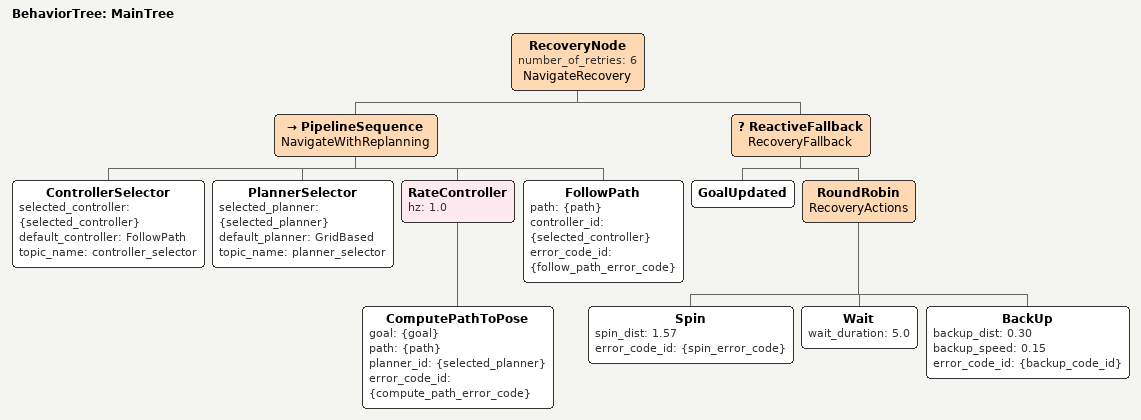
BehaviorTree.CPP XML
<root BTCPP_format="4" main_tree_to_execute="MainTree">
  <BehaviorTree ID="MainTree">
    <RecoveryNode number_of_retries="6" name="NavigateRecovery">
      <PipelineSequence name="NavigateWithReplanning">
        <ControllerSelector selected_controller="{selected_controller}" default_controller="FollowPath" topic_name="controller_selector"/>
        <PlannerSelector selected_planner="{selected_planner}" default_planner="GridBased" topic_name="planner_selector"/>
        <RateController hz="1.0">
          <ComputePathToPose goal="{goal}" path="{path}" planner_id="{selected_planner}" error_code_id="{compute_path_error_code}"/>
        </RateController>
        <FollowPath path="{path}" controller_id="{selected_controller}" error_code_id="{follow_path_error_code}"/>
      </PipelineSequence>
      <ReactiveFallback name="RecoveryFallback">
        <GoalUpdated/>
        <RoundRobin name="RecoveryActions">
          <Spin spin_dist="1.57" error_code_id="{spin_error_code}"/>
          <Wait wait_duration="5.0"/>
          <BackUp backup_dist="0.30" backup_speed="0.15" error_code_id="{backup_code_id}"/>
        </RoundRobin>
      </ReactiveFallback>
    </RecoveryNode>
  </BehaviorTree>
</root>
